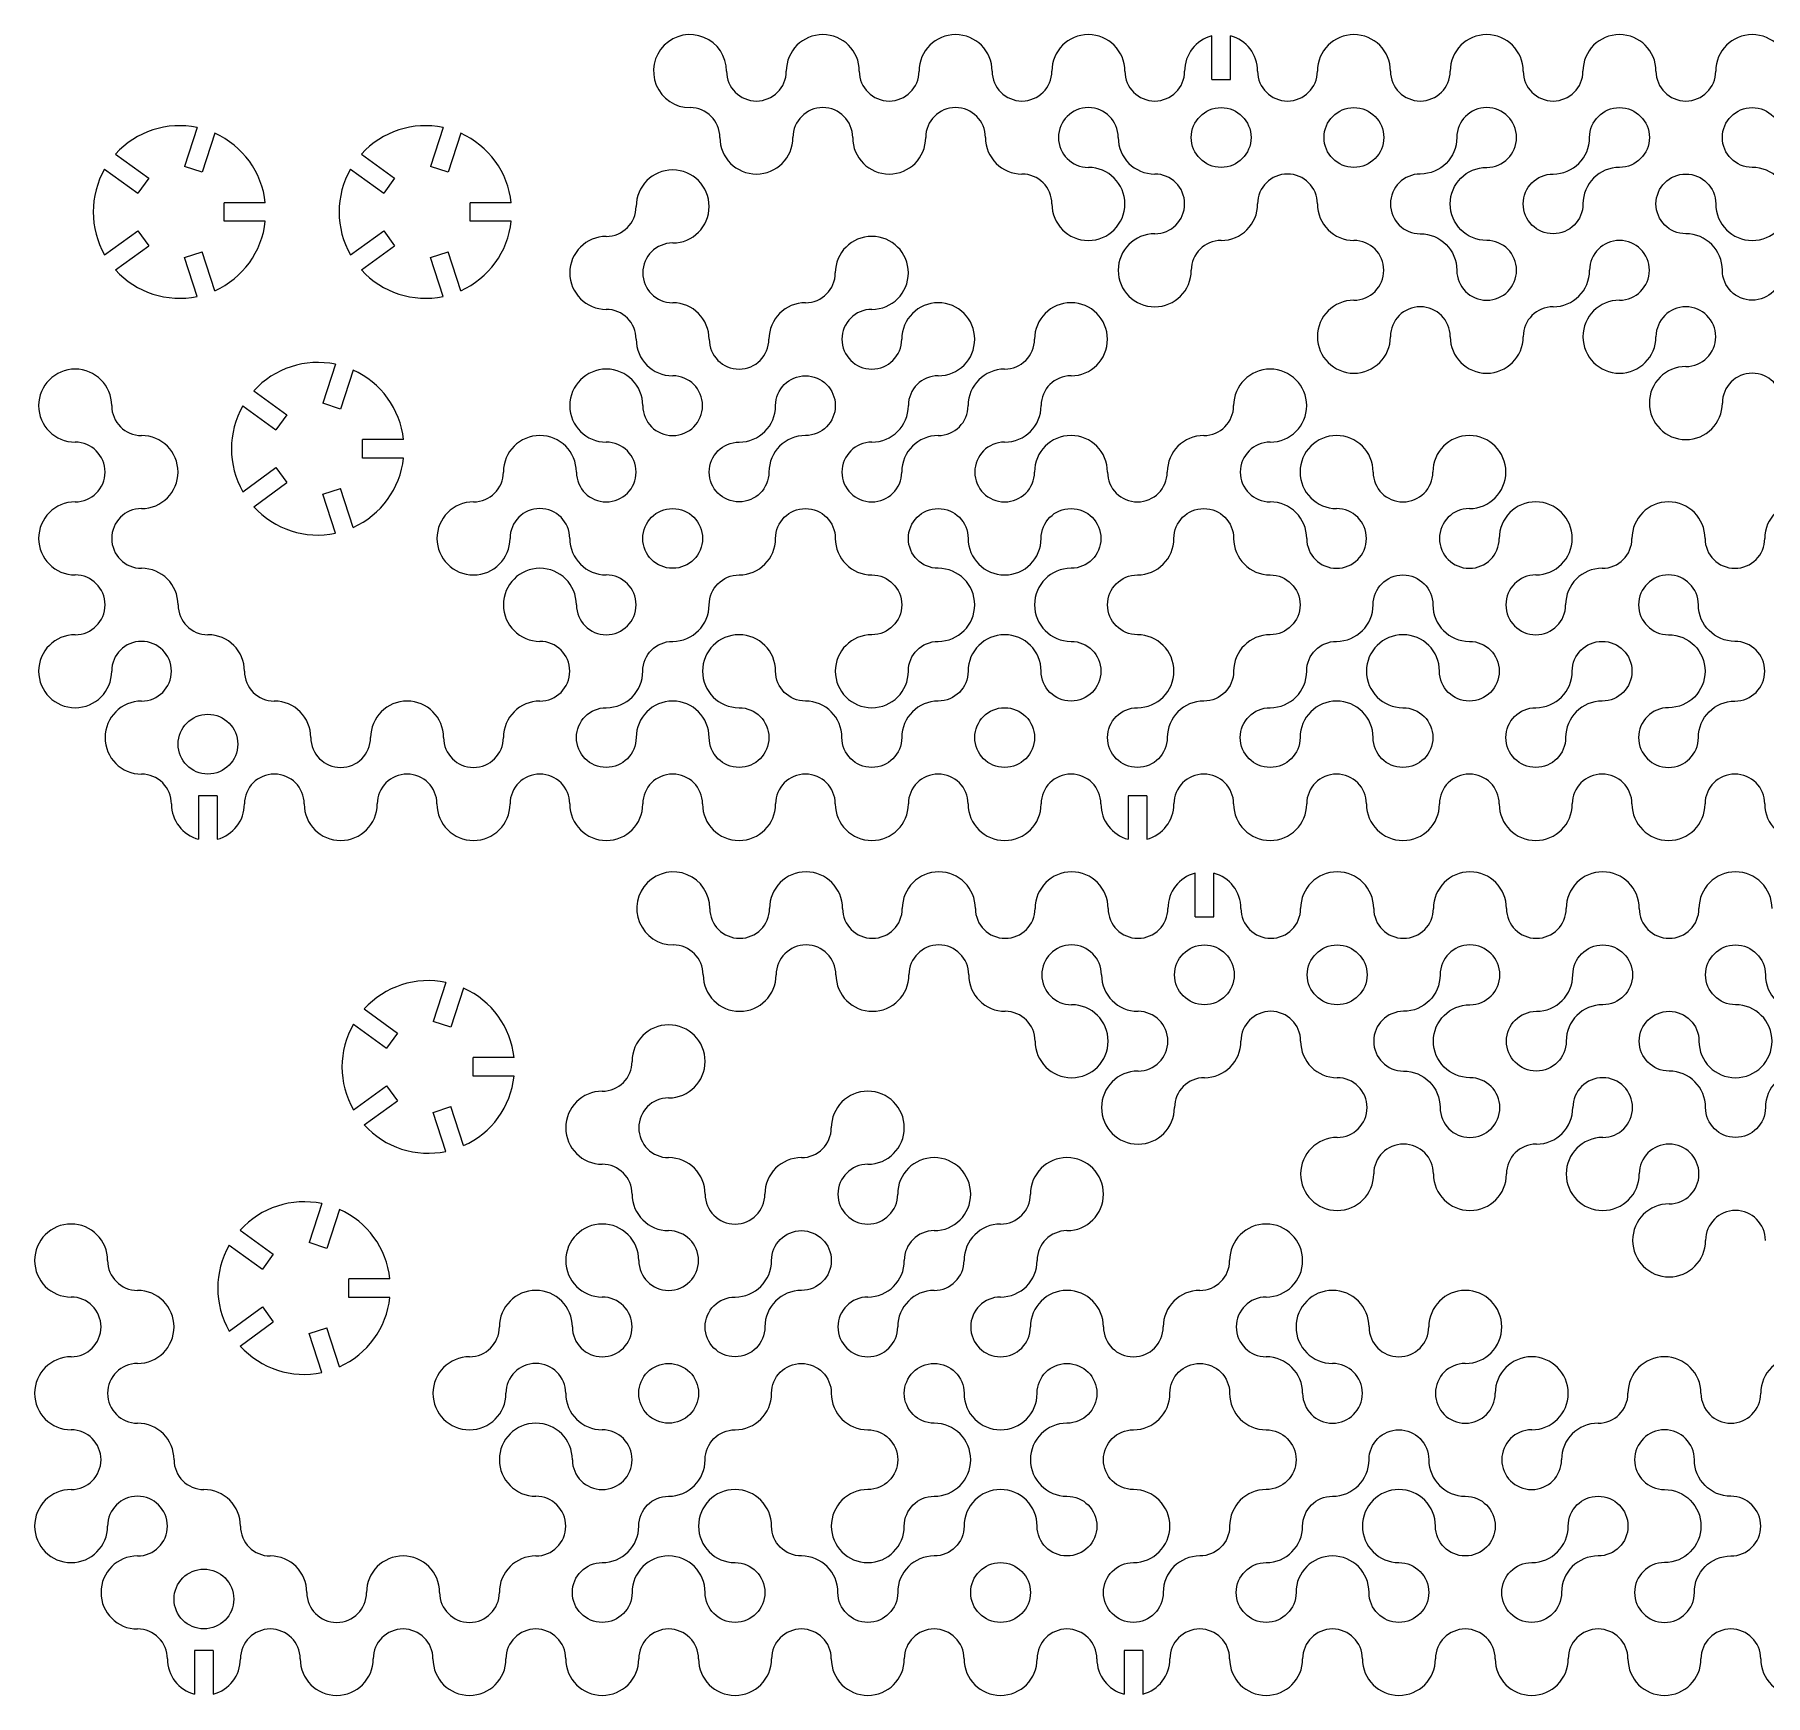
# Model space of a CAD drawing. Header units: millimetres. Extents: x -36 to 1091, y 109 to 1162.
# Drawn here: x -36 to 597, y 109 to 716 of the extents above; entities that cross this region are included whole.
import ezdxf

# ---------------------------------------------------------------- set-up
doc = ezdxf.new("R2010")
doc.units = ezdxf.units.MM
for name, color, linetype in [('Externo1', 5, 'Continuous'), ('Externo6', 5, 'Continuous'), ('Interno1', 1, 'Continuous')]:
    doc.layers.add(name, color=color, linetype=linetype)

msp = doc.modelspace()

# ---------------------------------------------------------------- linework, layer by layer
at = {"layer": 'Externo1', "color": 3}
for p, q in [((394.57845, 699.32351), (394.57845, 715.25769)), ((401.37845, 699.32351), (401.37845, 715.25769)), ((394.57845, 699.32351), (401.37845, 699.32351)), ((25.6654, 665.40864), (19.19822, 667.50996)), ((115.51314, 665.40864), (109.04595, 667.50996)), ((6.12285, 663.26151), (2.12591, 657.7602)), ((95.97058, 663.26151), (91.97364, 657.7602)), ((33.74642, 647.48607), (33.74642, 654.28607)), ((123.59416, 647.48607), (123.59416, 654.28607)), ((2.12591, 644.01194), (6.12285, 638.51063)), ((91.97364, 644.01194), (95.97058, 638.51063)), ((19.19822, 634.26218), (25.6654, 636.3635)), ((109.04595, 634.26218), (115.51314, 636.3635)), ((56.62252, 576.73951), (52.62558, 571.2382)), ((76.16507, 578.88664), (69.69789, 580.98796)), ((84.2461, 560.96407), (84.2461, 567.76407)), ((52.62558, 557.48994), (56.62252, 551.98863)), ((69.69789, 547.74018), (76.16507, 549.8415)), ((24.35671, 437.59945), (24.35671, 421.66527)), ((31.15671, 437.59945), (24.35671, 437.59945)), ((31.15671, 437.59945), (31.15671, 421.66527)), ((363.97935, 437.59945), (363.97935, 421.66527)), ((370.77935, 437.59945), (363.97935, 437.59945)), ((370.77935, 437.59945), (370.77935, 421.66527)), ((388.45939, 393.3714), (388.45939, 409.30559)), ((395.25939, 393.3714), (395.25939, 409.30559)), ((388.45939, 393.3714), (395.25939, 393.3714)), ((116.56006, 353.01193), (110.09287, 355.11324)), ((97.01751, 350.8648), (93.02057, 345.36348)), ((124.64108, 335.08935), (124.64108, 341.88935)), ((93.02057, 331.61523), (97.01751, 326.11391)), ((110.09287, 321.86547), (116.56006, 323.96678)), ((71.193, 272.19417), (64.72581, 274.29548)), ((51.65045, 270.04704), (47.65351, 264.54572)), ((79.27402, 254.27159), (79.27402, 261.07159)), ((47.65351, 250.79747), (51.65045, 245.29615)), ((64.72581, 241.04771), (71.193, 243.14902)), ((22.88375, 125.22157), (22.88375, 109.28738)), ((29.68375, 125.22157), (22.88375, 125.22157)), ((29.68375, 125.22157), (29.68375, 109.28738)), ((362.50639, 125.22157), (362.50639, 109.28738)), ((369.30639, 125.22157), (362.50639, 125.22157)), ((369.30639, 125.22157), (369.30639, 109.28738))]:
    msp.add_line(p, q, dxfattribs=at)
at = {"layer": 'Externo1'}
for centre, radius, start, end in [((203.90837, 702.35585), 13.34232, 359.9999975, 270), ((252.42589, 702.35585), 13.34232, 0, 180), ((300.94341, 702.35585), 13.34232, 0, 180), ((349.46093, 702.35585), 13.34232, 0, 180), ((397.97845, 702.35585), 13.34232, 104.76341041, 180), ((397.97845, 702.35585), 13.34232, 0, 75.23658959), ((446.49597, 702.35585), 13.34232, 0, 180), ((495.01349, 702.35585), 13.34232, 0, 180), ((543.53101, 702.35585), 13.34232, 0, 180), ((592.04853, 702.35585), 13.34232, 0, 180), ((228.16713, 702.35585), 10.91644, 180.00000014, 0.00000014), ((276.68465, 702.35585), 10.91644, 180, 0), ((325.20217, 702.35585), 10.91644, 180, 360), ((373.71969, 702.35585), 10.91644, 180, 0), ((422.23721, 702.35585), 10.91644, 180, 0), ((470.75473, 702.35585), 10.91644, 180, 0), ((519.27225, 702.35585), 10.91644, 180, 0), ((567.78977, 702.35585), 10.91644, 180, 0), ((203.90837, 678.09709), 10.91644, 0, 90), ((252.42589, 678.09709), 10.91644, 0, 180), ((300.94341, 678.09709), 10.91644, 0, 180), ((349.46093, 678.09709), 10.91644, 0, 270), ((228.16713, 678.09709), 13.34232, 180, 0), ((276.68465, 678.09709), 13.34232, 180, 0), ((325.20217, 678.09709), 13.34232, 180, 270), ((373.71969, 678.09709), 13.34232, 180, 270), ((197.56803, 652.89595), 13.34232, 270, 180), ((325.20217, 653.83833), 10.91644, 0, 90), ((349.46093, 653.83833), 13.34232, 180, 90), ((373.71969, 653.83833), 10.91644, 270, 90), ((422.23721, 653.83833), 10.91644, 0, 180), ((173.30927, 652.89595), 10.91644, 270, 0), ((397.97845, 653.83833), 13.34232, 270, 0), ((446.49597, 653.83833), 13.34232, 180, 270), ((173.30927, 628.63719), 13.34232, 90, 270), ((197.56803, 628.63719), 10.91644, 90, 270), ((270.34431, 628.63719), 13.34232, 270, 180), ((373.71969, 629.57957), 13.34232, 90, 0), ((397.97845, 629.57957), 10.91644, 90, 180), ((446.49597, 629.57957), 10.91644, 270, 90), ((543.53101, 629.57957), 10.91644, 270, 180), ((246.08555, 628.63719), 10.91644, 270, 0), ((519.27225, 629.57957), 13.34232, 270, 0), ((173.30927, 604.37843), 10.91644, 0, 90), ((197.56803, 604.37843), 13.34232, 0, 90), ((246.08555, 604.37843), 13.34232, 90, 180), ((270.34431, 604.37843), 10.91644, 90, 180), ((294.60307, 604.37843), 13.34232, 270, 180), ((343.12059, 604.37843), 13.34232, 270, 180), ((446.49597, 605.32081), 13.34232, 90, 0), ((470.75473, 605.32081), 10.91644, 0, 180), ((519.27225, 605.32081), 10.91644, 90, 180), ((543.53101, 605.32081), 13.34232, 90, 0), ((567.78977, 605.32081), 10.91644, 270, 180), ((197.56803, 604.37843), 13.34232, 180, 270), ((221.82679, 604.37843), 10.91644, 180, 270), ((221.82679, 604.37843), 10.91644, 270, 0), ((270.34431, 604.37843), 10.91644, 180, 270), ((270.34431, 604.37843), 10.91644, 270, 0), ((318.86183, 604.37843), 10.91644, 270, 0), ((495.01349, 605.32081), 13.34232, 180, 0), ((-20.76081, 580.11967), 13.34232, 0, 270), ((173.30927, 580.11967), 13.34232, 0, 270), ((197.56803, 580.11967), 10.91644, 0, 90), ((294.60307, 580.11967), 10.91644, 90, 180), ((318.86183, 580.11967), 13.34232, 90, 180), ((343.12059, 580.11967), 10.91644, 90, 180), ((415.89687, 580.11967), 13.34232, 270, 180), ((567.78977, 581.06205), 13.34232, 90, 0), ((592.04853, 581.06205), 10.91644, 0, 180), ((3.49795, 580.11967), 10.91644, 180, 270), ((197.56803, 580.11967), 10.91644, 180, 270), ((197.56803, 580.11967), 10.91644, 270, 0), ((270.34431, 580.11967), 13.34232, 270, 0), ((294.60307, 580.11967), 10.91644, 270, 0), ((318.86183, 580.11967), 13.34232, 270, 0), ((391.63811, 580.11967), 10.91644, 270, 0), ((3.49795, 555.86091), 13.34232, 270.00000581, 89.99999998), ((149.05051, 555.86091), 13.34232, 0, 180), ((294.60307, 555.86091), 13.34232, 90, 180), ((343.12059, 555.86091), 13.34232, 0, 180), ((391.63811, 555.86091), 13.34232, 90, 180), ((440.15563, 555.86091), 13.34232, 0, 270), ((488.67315, 555.86091), 13.34232, 270, 180), ((-20.76081, 555.86091), 10.91644, 270, 90), ((173.30927, 555.86091), 10.91644, 0, 90), ((270.34431, 555.86091), 10.91644, 90, 0), ((318.86183, 555.86091), 10.91644, 90, 0), ((415.89687, 555.86091), 10.91644, 90, 270), ((124.79175, 555.86091), 10.91644, 270, 0), ((173.30927, 555.86091), 10.91644, 180, 270), ((173.30927, 555.86091), 10.91644, 270, 0), ((367.37935, 555.86091), 10.91644, 180, 0), ((464.41439, 555.86091), 10.91644, 180, 0), ((-20.76081, 531.60215), 13.34232, 90, 270), ((124.79175, 531.60215), 13.34232, 90, 0), ((415.89687, 531.60215), 13.34232, 360, 90), ((512.93191, 531.60215), 13.34232, 270, 180), ((561.44943, 531.60215), 13.34232, 0, 180), ((609.96695, 531.60215), 13.34232, 270, 180), ((3.49795, 531.60215), 10.91644, 90.00000612, 269.99999388), ((149.05051, 531.60215), 10.91644, 90, 180), ((149.05051, 531.60215), 10.91644, 360, 90), ((440.15563, 531.60215), 10.91644, 180, 90), ((488.67315, 531.60215), 10.91644, 90, 360), ((173.30927, 531.60215), 13.34232, 180, 270), ((537.19067, 531.60215), 10.91644, 270, 0), ((585.70819, 531.60215), 10.91644, 180, 0), ((3.49795, 507.34339), 13.34232, 0, 89.99999421), ((149.05051, 507.34339), 13.34232, 0, 270), ((537.19067, 507.34339), 13.34232, 90, 180), ((-20.76081, 507.34339), 10.91644, 270, 90), ((173.30927, 507.34339), 10.91644, 0, 90), ((512.93191, 507.34339), 10.91644, 90, 0), ((27.75671, 507.34339), 10.91644, 180, 270), ((173.30927, 507.34339), 10.91644, 180, 270), ((173.30927, 507.34339), 10.91644, 270, 0), ((-20.76081, 483.08463), 13.34232, 90, 0), ((3.49795, 483.08463), 10.91644, 270.00000001, 180), ((27.75671, 483.08463), 13.34232, 0, 90), ((149.05051, 483.08463), 10.91644, 360, 90), ((52.01547, 483.08463), 10.91644, 180, 270), ((149.05051, 483.08463), 10.91644, 270, 0), ((3.49795, 458.82587), 13.34232, 90, 269.98918275), ((52.01547, 458.82587), 13.34232, 0, 90), ((100.53299, 458.82587), 13.34232, 0, 180), ((149.05051, 458.82587), 13.34232, 90, 180), ((76.27423, 458.82587), 10.91644, 180, 0), ((124.79175, 458.82587), 10.91644, 180, 0), ((3.49795, 434.56711), 10.91644, 0, 90.01322108), ((52.01547, 434.56711), 10.91644, 0, 180), ((100.53299, 434.56711), 10.91644, 0, 180), ((149.05051, 434.56711), 10.91644, 0, 180), ((197.56803, 434.56711), 10.91644, 0, 180), ((246.08555, 434.56711), 10.91644, 0, 180), ((294.60307, 434.56711), 10.91644, 0, 180), ((343.12059, 434.56711), 10.91644, 0, 180), ((391.63811, 434.56711), 10.91644, 0, 180), ((440.15563, 434.56711), 10.91644, 0, 180), ((488.67315, 434.56711), 10.91644, 0, 180), ((537.19067, 434.56711), 10.91644, 0, 180), ((585.70819, 434.56711), 10.91644, 0, 180), ((27.75671, 434.56711), 13.34232, 180, 255.23658959), ((27.75671, 434.56711), 13.34232, 284.76341041, 0), ((76.27423, 434.56711), 13.34232, 180, 0), ((124.79175, 434.56711), 13.34232, 180, 0), ((173.30927, 434.56711), 13.34232, 180, 0), ((221.82679, 434.56711), 13.34232, 180, 0), ((270.34431, 434.56711), 13.34232, 180, 0), ((318.86183, 434.56711), 13.34232, 180, 360), ((367.37935, 434.56711), 13.34232, 180, 255.23658959), ((367.37935, 434.56711), 13.34232, 284.76341041, 360), ((415.89687, 434.56711), 13.34232, 180, 0), ((464.41439, 434.56711), 13.34232, 180, 0), ((512.93191, 434.56711), 13.34232, 180, 0), ((561.44943, 434.56711), 13.34232, 180, 0), ((609.96695, 434.56711), 13.34232, 180, 0), ((197.78931, 396.40375), 13.34232, 359.9999975, 270), ((246.30683, 396.40375), 13.34232, 0, 180), ((294.82435, 396.40375), 13.34232, 0, 180), ((343.34187, 396.40375), 13.34232, 0, 180), ((391.85939, 396.40375), 13.34232, 104.76341041, 180), ((391.85939, 396.40375), 13.34232, 0, 75.23658959), ((440.37691, 396.40375), 13.34232, 0, 180), ((488.89443, 396.40375), 13.34232, 0, 180), ((537.41195, 396.40375), 13.34232, 0, 180), ((585.92947, 396.40375), 13.34232, 0, 180), ((222.04807, 396.40375), 10.91644, 180.00000014, 0.00000014), ((270.56559, 396.40375), 10.91644, 180, 0), ((319.08311, 396.40375), 10.91644, 180, 360), ((367.60063, 396.40375), 10.91644, 180, 0), ((416.11815, 396.40375), 10.91644, 180, 0), ((464.63567, 396.40375), 10.91644, 180, 0), ((513.15319, 396.40375), 10.91644, 180, 0), ((561.67071, 396.40375), 10.91644, 180, 0), ((197.78931, 372.14499), 10.91644, 0, 90), ((246.30683, 372.14499), 10.91644, 0, 180), ((294.82435, 372.14499), 10.91644, 0, 180), ((343.34187, 372.14499), 10.91644, 0, 270), ((222.04807, 372.14499), 13.34232, 180, 0), ((270.56559, 372.14499), 13.34232, 180, 0), ((319.08311, 372.14499), 13.34232, 180, 270), ((367.60063, 372.14499), 13.34232, 180, 270), ((343.34187, 347.88623), 13.34232, 180, 90), ((319.08311, 347.88623), 10.91644, 0, 90), ((367.60063, 347.88623), 10.91644, 270, 90), ((416.11815, 347.88623), 10.91644, 0, 180), ((196.09507, 340.51806), 13.34232, 270, 180), ((391.85939, 347.88623), 13.34232, 270, 0), ((440.37691, 347.88623), 13.34232, 180, 270), ((171.83631, 340.51806), 10.91644, 270, 0), ((367.60063, 323.62747), 13.34232, 90, 0), ((171.83631, 316.2593), 13.34232, 90, 270), ((268.87135, 316.2593), 13.34232, 270, 180), ((391.85939, 323.62747), 10.91644, 90, 180), ((440.37691, 323.62747), 10.91644, 270, 90), ((537.41195, 323.62747), 10.91644, 270, 180), ((196.09507, 316.2593), 10.91644, 90, 270), ((513.15319, 323.62747), 13.34232, 270, 0), ((244.61259, 316.2593), 10.91644, 270, 0), ((440.37691, 299.36871), 13.34232, 90, 0), ((464.63567, 299.36871), 10.91644, 0, 180), ((513.15319, 299.36871), 10.91644, 90, 180), ((537.41195, 299.36871), 13.34232, 90, 0), ((561.67071, 299.36871), 10.91644, 270, 180), ((196.09507, 292.00054), 13.34232, 0, 90), ((244.61259, 292.00054), 13.34232, 90, 180), ((293.13011, 292.00054), 13.34232, 270, 180), ((341.64763, 292.00054), 13.34232, 270, 180), ((171.83631, 292.00054), 10.91644, 0, 90), ((268.87135, 292.00054), 10.91644, 90, 180), ((488.89443, 299.36871), 13.34232, 180, 0), ((196.09507, 292.00054), 13.34232, 180, 270), ((220.35383, 292.00054), 10.91644, 180, 270), ((220.35383, 292.00054), 10.91644, 270, 0), ((268.87135, 292.00054), 10.91644, 180, 270), ((268.87135, 292.00054), 10.91644, 270, 0), ((317.38887, 292.00054), 10.91644, 270, 0), ((561.67071, 275.10995), 13.34232, 90, 0), ((585.92947, 275.10995), 10.91644, 0, 180), ((-22.23377, 267.74178), 13.34232, 0, 270), ((171.83631, 267.74178), 13.34232, 0, 270), ((196.09507, 267.74178), 10.91644, 0, 90), ((293.13011, 267.74178), 10.91644, 90, 180), ((317.38887, 267.74178), 13.34232, 90, 180), ((341.64763, 267.74178), 10.91644, 90, 180), ((414.42391, 267.74178), 13.34232, 270, 180), ((2.02499, 267.74178), 10.91644, 180, 270), ((196.09507, 267.74178), 10.91644, 180, 270), ((196.09507, 267.74178), 10.91644, 270, 0), ((268.87135, 267.74178), 13.34232, 270, 0), ((293.13011, 267.74178), 10.91644, 270, 0), ((317.38887, 267.74178), 13.34232, 270, 0), ((390.16515, 267.74178), 10.91644, 270, 0), ((-22.23377, 243.48302), 10.91644, 270, 90), ((2.02499, 243.48302), 13.34232, 270.00000581, 89.99999998), ((147.57755, 243.48302), 13.34232, 0, 180), ((171.83631, 243.48302), 10.91644, 0, 90), ((268.87135, 243.48302), 10.91644, 90, 0), ((293.13011, 243.48302), 13.34232, 90, 180), ((317.38887, 243.48302), 10.91644, 90, 0), ((341.64763, 243.48302), 13.34232, 0, 180), ((390.16515, 243.48302), 13.34232, 90, 180), ((414.42391, 243.48302), 10.91644, 90, 270), ((438.68267, 243.48302), 13.34232, 0, 270), ((487.20019, 243.48302), 13.34232, 270, 180), ((123.31879, 243.48302), 10.91644, 270, 0), ((171.83631, 243.48302), 10.91644, 180, 270), ((171.83631, 243.48302), 10.91644, 270, 0), ((365.90639, 243.48302), 10.91644, 180, 0), ((462.94143, 243.48302), 10.91644, 180, 0), ((-22.23377, 219.22426), 13.34232, 90, 270), ((2.02499, 219.22426), 10.91644, 90.00000612, 269.99999388), ((123.31879, 219.22426), 13.34232, 90, 0), ((147.57755, 219.22426), 10.91644, 90, 180), ((147.57755, 219.22426), 10.91644, 360, 90), ((414.42391, 219.22426), 13.34232, 360, 90), ((438.68267, 219.22426), 10.91644, 180, 90), ((487.20019, 219.22426), 10.91644, 90, 360), ((511.45895, 219.22426), 13.34232, 270, 180), ((559.97647, 219.22426), 13.34232, 0, 180), ((608.49399, 219.22426), 13.34232, 270, 180), ((171.83631, 219.22426), 13.34232, 180, 270), ((535.71771, 219.22426), 10.91644, 270, 0), ((584.23523, 219.22426), 10.91644, 180, 0), ((-22.23377, 194.9655), 10.91644, 270, 90), ((2.02499, 194.9655), 13.34232, 0, 89.99999421), ((147.57755, 194.9655), 13.34232, 0, 270), ((171.83631, 194.9655), 10.91644, 0, 90), ((511.45895, 194.9655), 10.91644, 90, 0), ((535.71771, 194.9655), 13.34232, 90, 180), ((26.28375, 194.9655), 10.91644, 180, 270), ((171.83631, 194.9655), 10.91644, 180, 270), ((171.83631, 194.9655), 10.91644, 270, 0), ((-22.23377, 170.70674), 13.34232, 90, 0), ((26.28375, 170.70674), 13.34232, 0, 90), ((2.02499, 170.70674), 10.91644, 270.00000001, 180), ((147.57755, 170.70674), 10.91644, 360, 90), ((50.54251, 170.70674), 10.91644, 180, 270), ((147.57755, 170.70674), 10.91644, 270, 0), ((2.02499, 146.44798), 13.34232, 90, 269.98918275), ((50.54251, 146.44798), 13.34232, 0, 90), ((99.06003, 146.44798), 13.34232, 0, 180), ((147.57755, 146.44798), 13.34232, 90, 180), ((74.80127, 146.44798), 10.91644, 180, 0), ((123.31879, 146.44798), 10.91644, 180, 0), ((2.02499, 122.18922), 10.91644, 0, 90.01322108), ((50.54251, 122.18922), 10.91644, 0, 180), ((99.06003, 122.18922), 10.91644, 0, 180), ((147.57755, 122.18922), 10.91644, 0, 180), ((196.09507, 122.18922), 10.91644, 0, 180), ((244.61259, 122.18922), 10.91644, 0, 180), ((293.13011, 122.18922), 10.91644, 0, 180), ((341.64763, 122.18922), 10.91644, 0, 180), ((390.16515, 122.18922), 10.91644, 0, 180), ((438.68267, 122.18922), 10.91644, 0, 180), ((487.20019, 122.18922), 10.91644, 0, 180), ((535.71771, 122.18922), 10.91644, 0, 180), ((584.23523, 122.18922), 10.91644, 0, 180), ((26.28375, 122.18922), 13.34232, 180, 255.23658959), ((26.28375, 122.18922), 13.34232, 284.76341041, 0), ((74.80127, 122.18922), 13.34232, 180, 0), ((123.31879, 122.18922), 13.34232, 180, 0), ((171.83631, 122.18922), 13.34232, 180, 0), ((220.35383, 122.18922), 13.34232, 180, 0), ((268.87135, 122.18922), 13.34232, 180, 0), ((317.38887, 122.18922), 13.34232, 180, 360), ((365.90639, 122.18922), 13.34232, 180, 255.23658959), ((365.90639, 122.18922), 13.34232, 284.76341041, 360), ((414.42391, 122.18922), 13.34232, 180, 0), ((462.94143, 122.18922), 13.34232, 180, 0), ((511.45895, 122.18922), 13.34232, 180, 0), ((559.97647, 122.18922), 13.34232, 180, 0), ((608.49399, 122.18922), 13.34232, 180, 0)]:
    msp.add_arc(centre, radius, start, end, dxfattribs=at)
at = {"layer": 'Externo1', "color": 3}
for centre, start, end in [((17.37176, 650.88607), 78.18920032, 137.81079968), ((17.37176, 650.88607), 6.18920032, 65.81079968), ((107.21949, 650.88607), 78.18920032, 137.81079968), ((107.21949, 650.88607), 6.18920032, 65.81079968), ((17.37176, 650.88607), 150.18920032, 209.81079968), ((107.21949, 650.88607), 150.18920032, 209.81079968), ((17.37176, 650.88607), 294.18920032, 353.81079968), ((107.21949, 650.88607), 294.18920032, 353.81079968), ((17.37176, 650.88607), 222.18920032, 281.81079968), ((107.21949, 650.88607), 222.18920032, 281.81079968), ((67.87143, 564.36407), 78.18920032, 137.81079968), ((67.87143, 564.36407), 6.18920032, 65.81079968), ((67.87143, 564.36407), 150.18920032, 209.81079968), ((67.87143, 564.36407), 294.18920032, 353.81079968), ((67.87143, 564.36407), 222.18920032, 281.81079968), ((108.26642, 338.48935), 78.18920032, 137.81079968), ((108.26642, 338.48935), 6.18920032, 65.81079968), ((108.26642, 338.48935), 150.18920032, 209.81079968), ((108.26642, 338.48935), 294.18920032, 353.81079968), ((108.26642, 338.48935), 222.18920032, 281.81079968), ((62.89936, 257.67159), 78.18920032, 137.81079968), ((62.89936, 257.67159), 6.18920032, 65.81079968), ((62.89936, 257.67159), 150.18920032, 209.81079968), ((62.89936, 257.67159), 294.18920032, 353.81079968), ((62.89936, 257.67159), 222.18920032, 281.81079968)]:
    msp.add_arc(centre, 31.53639, start, end, dxfattribs=at)
at = {"layer": 'Externo6', "color": 3}
for p, q in [((23.82665, 681.7548), (19.19822, 667.50996)), ((30.29383, 679.65348), (25.6654, 665.40864)), ((113.67438, 681.7548), (109.04595, 667.50996)), ((120.14156, 679.65348), (115.51314, 665.40864)), ((-5.99453, 672.06531), (6.12285, 663.26151)), ((83.8532, 672.06531), (95.97058, 663.26151)), ((-9.99147, 666.56399), (2.12591, 657.7602)), ((79.85626, 666.56399), (91.97364, 657.7602)), ((48.72433, 654.28607), (33.74642, 654.28607)), ((138.57207, 654.28607), (123.59416, 654.28607)), ((48.72433, 647.48607), (33.74642, 647.48607)), ((138.57207, 647.48607), (123.59416, 647.48607)), ((-9.99147, 635.20815), (2.12591, 644.01194)), ((79.85626, 635.20815), (91.97364, 644.01194)), ((-5.99453, 629.70683), (6.12285, 638.51063)), ((23.82665, 620.01734), (19.19822, 634.26218)), ((30.29383, 622.11866), (25.6654, 636.3635)), ((83.8532, 629.70683), (95.97058, 638.51063)), ((113.67438, 620.01734), (109.04595, 634.26218)), ((120.14156, 622.11866), (115.51314, 636.3635)), ((74.32632, 595.2328), (69.69789, 580.98796)), ((80.7935, 593.13148), (76.16507, 578.88664)), ((44.50514, 585.54331), (56.62252, 576.73951)), ((40.5082, 580.04199), (52.62558, 571.2382)), ((99.224, 567.76407), (84.2461, 567.76407)), ((40.5082, 548.68615), (52.62558, 557.48994)), ((99.224, 560.96407), (84.2461, 560.96407)), ((44.50514, 543.18483), (56.62252, 551.98863)), ((74.32632, 533.49535), (69.69789, 547.74018)), ((80.7935, 535.59666), (76.16507, 549.8415)), ((114.7213, 369.35808), (110.09287, 355.11324)), ((121.18849, 367.25676), (116.56006, 353.01193)), ((80.90318, 354.16728), (93.02057, 345.36348)), ((84.90012, 359.66859), (97.01751, 350.8648)), ((139.61899, 341.88935), (124.64108, 341.88935)), ((80.90318, 322.81143), (93.02057, 331.61523)), ((139.61899, 335.08935), (124.64108, 335.08935)), ((84.90012, 317.31012), (97.01751, 326.11391)), ((121.18849, 309.72194), (116.56006, 323.96678)), ((114.7213, 307.62063), (110.09287, 321.86547)), ((69.35424, 288.54032), (64.72581, 274.29548)), ((75.82143, 286.439), (71.193, 272.19417)), ((39.53306, 278.85083), (51.65045, 270.04704)), ((35.53612, 273.34952), (47.65351, 264.54572)), ((94.25193, 261.07159), (79.27402, 261.07159)), ((94.25193, 254.27159), (79.27402, 254.27159)), ((35.53612, 241.99367), (47.65351, 250.79747)), ((39.53306, 236.49236), (51.65045, 245.29615)), ((69.35424, 226.80287), (64.72581, 241.04771)), ((75.82143, 228.90418), (71.193, 243.14902))]:
    msp.add_line(p, q, dxfattribs=at)
at = {"layer": 'Interno1'}
for points in [[(484.09705, 629.57957, 2.414213562), (495.01349, 640.49601, -1), (495.01349, 667.18065, 2.414213562), (484.09705, 678.09709, -0.414213562), (470.75473, 664.75477, 1), (470.75473, 642.92189, -0.414213562)], [(543.53101, 667.18065, 0.414213562), (530.18869, 653.83833, -2.414213562), (519.27225, 664.75477, 0.414213562), (532.61457, 678.09709, -2.414213562)], [(616.30729, 642.92189, 0.414213562), (602.96497, 629.57957, -1), (581.13209, 629.57957, 0.414213562), (567.78977, 642.92189, -2.414213562), (578.70621, 653.83833, 2.414213562), (592.04853, 667.18065, -2.414213562), (602.96497, 678.09709, 1), (629.64961, 678.09709, -2.414213562), (640.56605, 667.18065, 0.414213562), (627.22373, 653.83833, -0.414213562)], [(246.08555, 569.20323, 0.414213562), (232.74323, 555.86091, -0.414213562), (221.82679, 544.94447, -0.414213562), (210.91035, 555.86091, -0.414213562), (221.82679, 566.77735, 0.414213562), (235.16911, 580.11967, -0.414213562), (246.08555, 591.03611, -0.414213562), (257.00199, 580.11967, -0.414213562)], [(221.82679, 518.25983, 0.414213562), (235.16911, 531.60215, -1), (257.00199, 531.60215, 0.414213562), (270.34431, 518.25983, -1), (270.34431, 496.42695, 2.414213562), (283.68663, 483.08463, -0.414213562), (294.60307, 494.00107, 1), (294.60307, 520.68571, -2.414213562), (305.51951, 531.60215, 1), (332.20415, 531.60215, -2.414213562), (343.12059, 520.68571, 1), (343.12059, 494.00107, -2.414213562), (332.20415, 483.08463, 1), (305.51951, 483.08463, -0.414213562), (294.60307, 472.16819, 0.414213562), (281.26075, 458.82587, -1), (259.42787, 458.82587, 0.414213562), (246.08555, 472.16819, -0.414213562), (235.16911, 483.08463, 2.414213562), (221.82679, 469.74231, -0.414213562), (232.74323, 458.82587, -1), (210.91035, 458.82587, 1), (184.22571, 458.82587, -1), (162.39283, 458.82587, -0.414213562), (173.30927, 469.74231, 0.414213562), (186.65159, 483.08463, -0.414213562), (197.56803, 494.00107, 0.414213562), (210.91035, 507.34339, -0.414213562)], [(367.37935, 518.25983, 0.414213562), (380.72167, 531.60215, -1), (402.55455, 531.60215, 0.414213562), (415.89687, 518.25983, -1), (415.89687, 496.42695, 0.414213562), (402.55455, 483.08463, -0.414213562), (391.63811, 472.16819, 0.414213562), (378.29579, 458.82587, -2.414213562), (367.37935, 469.74231, 1), (367.37935, 496.42695, -1)], [(440.15563, 494.00107, 0.414213562), (453.49795, 507.34339, -1), (475.33083, 507.34339, 0.414213562), (488.67315, 494.00107, -2.414213562), (477.75671, 483.08463, 2.414213562), (464.41439, 469.74231, -2.414213562), (453.49795, 458.82587, 1), (426.81331, 458.82587, -2.414213562), (415.89687, 469.74231, 0.414213562), (429.23919, 483.08463, -0.414213562)], [(572.36587, 507.34339, 2.414213562), (561.44943, 496.42695, -1), (561.44943, 469.74231, 2.414213562), (572.36587, 458.82587, -0.414213562), (585.70819, 472.16819, 1), (585.70819, 494.00107, -0.414213562)], [(512.93191, 469.74231, 0.414213562), (526.27423, 483.08463, -2.414213562), (537.19067, 472.16819, 0.414213562), (523.84835, 458.82587, -2.414213562)], [(477.97799, 323.62747, 2.414213562), (488.89443, 334.54391, -1), (488.89443, 361.22855, 2.414213562), (477.97799, 372.14499, -0.414213562), (464.63567, 358.80267, 1), (464.63567, 336.96979, -0.414213562)], [(537.41195, 361.22855, 0.414213562), (524.06964, 347.88623, -2.414213562), (513.15319, 358.80267, 0.414213562), (526.49551, 372.14499, -2.414213562)], [(610.18823, 336.96979, 0.414213562), (596.84592, 323.62747, -1), (575.01303, 323.62747, 0.414213562), (561.67071, 336.96979, -2.414213562), (572.58716, 347.88623, 2.414213562), (585.92947, 361.22855, -2.414213562), (596.84592, 372.14499, 1), (623.53055, 372.14499, -2.414213562), (634.44699, 361.22855, 0.414213562), (621.10468, 347.88623, -0.414213562)], [(244.61259, 256.82534, 0.414213562), (231.27027, 243.48302, -0.414213562), (220.35383, 232.56658, -0.414213562), (209.43739, 243.48302, -0.414213562), (220.35383, 254.39946, 0.414213562), (233.69615, 267.74178, -0.414213562), (244.61259, 278.65822, -0.414213562), (255.52903, 267.74178, -0.414213562)], [(220.35383, 205.88194, 0.414213562), (233.69615, 219.22426, -1), (255.52903, 219.22426, 0.414213562), (268.87135, 205.88194, -1), (268.87135, 184.04906, 2.414213562), (282.21367, 170.70674, -0.414213562), (293.13011, 181.62318, 1), (293.13011, 208.30782, -2.414213562), (304.04655, 219.22426, 1), (330.73119, 219.22426, -2.414213562), (341.64763, 208.30782, 1), (341.64763, 181.62318, -2.414213562), (330.73119, 170.70674, 1), (304.04655, 170.70674, -0.414213562), (293.13011, 159.7903, 0.414213562), (279.78779, 146.44798, -1), (257.95491, 146.44798, 0.414213562), (244.61259, 159.7903, -0.414213562), (233.69615, 170.70674, 2.414213562), (220.35383, 157.36442, -0.414213562), (231.27027, 146.44798, -1), (209.43739, 146.44798, 1), (182.75275, 146.44798, -1), (160.91987, 146.44798, -0.414213562), (171.83631, 157.36442, 0.414213562), (185.17863, 170.70674, -0.414213562), (196.09507, 181.62318, 0.414213562), (209.43739, 194.9655, -0.414213562)], [(365.90639, 205.88194, 0.414213562), (379.24871, 219.22426, -1), (401.08159, 219.22426, 0.414213562), (414.42391, 205.88194, -1), (414.42391, 184.04906, 0.414213562), (401.08159, 170.70674, -0.414213562), (390.16515, 159.7903, 0.414213562), (376.82283, 146.44798, -2.414213562), (365.90639, 157.36442, 1), (365.90639, 184.04906, -1)], [(438.68267, 181.62318, 0.414213562), (452.02499, 194.9655, -1), (473.85787, 194.9655, 0.414213562), (487.20019, 181.62318, -2.414213562), (476.28375, 170.70674, 2.414213562), (462.94143, 157.36442, -2.414213562), (452.02499, 146.44798, 1), (425.34035, 146.44798, -2.414213562), (414.42391, 157.36442, 0.414213562), (427.76623, 170.70674, -0.414213562)], [(570.89291, 194.9655, 2.414213562), (559.97647, 184.04906, -1), (559.97647, 157.36442, 2.414213562), (570.89291, 146.44798, -0.414213562), (584.23523, 159.7903, 1), (584.23523, 181.62318, -0.414213562)], [(511.45895, 157.36442, 0.414213562), (524.80127, 170.70674, -2.414213562), (535.71771, 159.7903, 0.414213562), (522.37539, 146.44798, -2.414213562)]]:
    msp.add_lwpolyline(points, format="xyb", close=True, dxfattribs=at)
for centre in [(397.97845, 678.09709), (446.49597, 678.09709), (197.56803, 531.60215), (318.86183, 458.82587), (27.75671, 456.43003), (391.85939, 372.14499), (440.37691, 372.14499), (196.09507, 219.22426), (26.28375, 144.05214), (317.38887, 146.44798)]:
    msp.add_circle(centre, 10.91644, dxfattribs=at)

doc.saveas('drawing.dxf')
